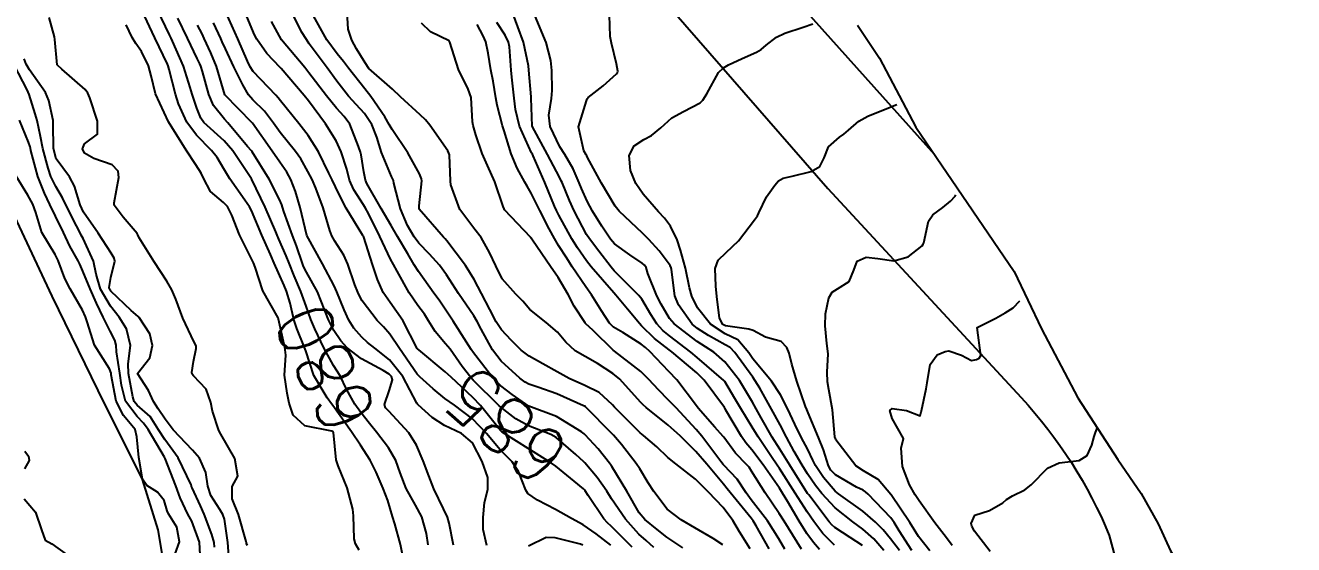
# Model space of a CAD drawing. Header units: metres. Extents: x 292545 to 299085, y 7450245 to 7463078.
# Drawn here: x 296910.8 to 297001.5, y 7454194.4 to 7454231.5 of the extents above; entities that cross this region are included whole.
import ezdxf
from ezdxf.enums import TextEntityAlignment as Align

# ---------------------------------------------------------------- set-up
doc = ezdxf.new("R2010")
doc.units = ezdxf.units.M
for name, color, linetype in [('Area', 45, 'Continuous'), ('Cotas', 45, 'Continuous'), ('Curvas de Nivel 1m', 11, 'Continuous'), ('Curvas de Nivel 5m', 15, 'Continuous'), ('Hidrografia', 140, 'Continuous'), ('Vias Primárias', 230, 'Continuous')]:
    doc.layers.add(name, color=color, linetype=linetype)
doc.styles.add('Style-STANDARD', font='STANDARD.shx')

msp = doc.modelspace()

# ---------------------------------------------------------------- linework, layer by layer
at = {"layer": 'Area'}
msp.add_polyline3d([(296970.276, 7454231.506, 697.399), (296971.852, 7454229.143, 697.729), (296974.463, 7454224.198, 698.379), (296981.489, 7454213.903, 711.819), (296983.445, 7454209.79, 713.459), (296986.04, 7454204.87, 700.919), (296988.895, 7454200.468, 701.319), (296990.58, 7454198.03, 701.469), (296991.792, 7454195.863, 701.679), (296992.671, 7454193.942, 701.779), (296995.822, 7454188.775, 702.119), (296996.956, 7454186.348, 702.239), (296999.989, 7454180.243, 702.439), (297000.741, 7454179.034, 702.559), (297002.343, 7454176.391, 702.459)], dxfattribs=at)
at = {"layer": 'Curvas de Nivel 1m', "flags": 128}
for points, elevation in [([(296939.565, 7454194.356), (296939.459, 7454195.165), (296939.126, 7454196.363), (296938.675, 7454197.202), (296938.004, 7454198.377), (296937.577, 7454199.509), (296937.261, 7454200.385), (296936.727, 7454201.302), (296935.877, 7454202.403), (296935.37, 7454203.031), (296934.757, 7454203.821), (296934.333, 7454204.424), (296933.729, 7454205.475), (296933.283, 7454206.435), (296932.794, 7454207.172), (296932.118, 7454208.447), (296931.474, 7454209.806), (296931.177, 7454210.457), (296930.847, 7454211.405), (296930.472, 7454212.466), (296929.985, 7454213.584), (296929.622, 7454214.479), (296929.421, 7454215.014), (296928.9, 7454216.207), (296928.773, 7454216.491), (296928.673, 7454216.726), (296927.92, 7454218.5), (296926.952, 7454220.461), (296926.924, 7454220.51), (296926.878, 7454220.587), (296925.606, 7454222.524), (296924.984, 7454223.242), (296923.534, 7454224.552), (296923.299, 7454224.849), (296923.013, 7454225.556), (296922.69, 7454226.563), (296922.554, 7454227.04), (296922.065, 7454228.57), (296921.285, 7454230.364), (296921.179, 7454230.579), (296921.075, 7454230.799), (296920.217, 7454232.589)], 681), ([(296955.711, 7454194.164), (296955.156, 7454194.681), (296954.652, 7454195.128), (296953.676, 7454196.19), (296952.685, 7454197.659), (296952.34, 7454198.205), (296951.654, 7454199.168), (296950.768, 7454200.229), (296950.742, 7454200.258), (296950.714, 7454200.289), (296950.133, 7454200.822), (296948.731, 7454202.041), (296948.345, 7454202.254), (296946.749, 7454202.867), (296945.841, 7454203.371), (296944.762, 7454204.192), (296944.646, 7454204.301), (296942.781, 7454206.137), (296942.612, 7454206.322), (296942.01, 7454207.112), (296941.136, 7454208.337), (296940.817, 7454208.735), (296940.074, 7454209.6), (296939.602, 7454210.358), (296939.312, 7454210.837), (296938.844, 7454211.475), (296938.218, 7454212.376), (296937.346, 7454213.915), (296937.081, 7454214.388), (296936.887, 7454214.771), (296936.123, 7454216.398), (296935.293, 7454218.041), (296935.089, 7454218.408), (296934.935, 7454218.652), (296934.244, 7454219.718), (296933.947, 7454220.425), (296933.745, 7454221.213), (296933.352, 7454222.434), (296932.985, 7454223.239), (296932.228, 7454224.448), (296931.019, 7454226.078), (296930.711, 7454226.463), (296929.052, 7454228.405), (296928.977, 7454228.481), (296928.031, 7454229.464), (296927.318, 7454230.506), (296927.23, 7454230.663), (296927.078, 7454230.974), (296926.444, 7454232.516)], 686), ([(296960.645, 7454194.35), (296959.958, 7454194.809), (296958.657, 7454195.574), (296957.66, 7454196.14), (296956.674, 7454196.921), (296955.719, 7454198.165), (296955.312, 7454198.784), (296954.709, 7454199.796), (296954.455, 7454200.183), (296953.393, 7454201.527), (296952.827, 7454202.199), (296952.734, 7454202.3), (296950.824, 7454204.229), (296950.792, 7454204.259), (296950.763, 7454204.273), (296950.688, 7454204.306), (296948.772, 7454205.152), (296947.409, 7454205.631), (296946.779, 7454205.844), (296946.501, 7454205.995), (296946.123, 7454206.28), (296944.801, 7454207.489), (296944.175, 7454208.306), (296943.358, 7454209.784), (296943.073, 7454210.318), (296942.837, 7454210.714), (296941.751, 7454212.331), (296940.873, 7454213.656), (296940.379, 7454214.348), (296939.674, 7454215.142), (296938.898, 7454215.921), (296938.564, 7454216.373), (296938.102, 7454217.191), (296937.593, 7454218.383), (296937.125, 7454220.215), (296937.081, 7454220.389), (296936.956, 7454220.681), (296936.241, 7454222.397), (296935.899, 7454223.491), (296935.537, 7454224.405), (296935.011, 7454225.186), (296934.425, 7454225.826), (296933.884, 7454226.427), (296933.039, 7454227.497), (296932.337, 7454228.447), (296931.07, 7454230.17), (296930.868, 7454230.462), (296930.52, 7454231.024), (296929.785, 7454232.473)], 688), ([(296962.607, 7454194.081), (296961.843, 7454195.28), (296961.376, 7454196.099), (296960.677, 7454197.019), (296959.624, 7454198.121), (296958.702, 7454199.055), (296957.291, 7454200.144), (296956.718, 7454200.609), (296955.937, 7454201.374), (296954.965, 7454202.177), (296954.736, 7454202.373), (296952.905, 7454204.199), (296952.764, 7454204.356), (296951.797, 7454205.239), (296950.778, 7454205.741), (296949.664, 7454206.241), (296948.79, 7454206.735), (296947.763, 7454207.296), (296946.806, 7454207.832), (296946.235, 7454208.279), (296945.507, 7454208.977), (296944.827, 7454209.72), (296944.44, 7454210.304), (296943.972, 7454211.179), (296943.392, 7454212.315), (296942.868, 7454213.322), (296942.233, 7454214.327), (296940.9, 7454216.084), (296940.777, 7454216.217), (296940.659, 7454216.344), (296938.933, 7454218.35), (296938.92, 7454218.37), (296938.935, 7454218.585), (296939.117, 7454220.368), (296939.105, 7454220.518), (296938.958, 7454220.883), (296938.112, 7454222.379), (296936.998, 7454224.049), (296936.791, 7454224.392), (296936.468, 7454224.935), (296935.467, 7454226.406), (296935.031, 7454226.944), (296933.867, 7454228.428), (296933.522, 7454228.897), (296933.063, 7454229.448), (296932.324, 7454230.447), (296931.375, 7454232.172)], 689), ([(296968.646, 7454194.345), (296967.811, 7454195.179), (296967.151, 7454196.033), (296966.673, 7454196.728), (296965.818, 7454198.049), (296964.71, 7454199.81), (296964.542, 7454200.062), (296964.127, 7454200.657), (296963.17, 7454202.076), (296962.743, 7454202.763), (296961.937, 7454204.092), (296961.498, 7454204.827), (296960.782, 7454206.032), (296960.716, 7454206.111), (296958.807, 7454207.759), (296958.352, 7454208.135), (296956.824, 7454209.301), (296956.355, 7454209.684), (296955.928, 7454210.164), (296955.502, 7454210.832), (296954.85, 7454211.928), (296954.651, 7454212.182), (296952.879, 7454213.948), (296952.654, 7454214.202), (296951.769, 7454215.336), (296951.107, 7454216.218), (296950.908, 7454216.529), (296950.009, 7454218.234), (296949.671, 7454218.97), (296949.154, 7454220.247), (296949.09, 7454220.384), (296948.957, 7454220.638), (296948.106, 7454222.259), (296947.003, 7454224.27), (296946.934, 7454226.271), (296946.93, 7454226.365), (296946.769, 7454228.273), (296946.737, 7454228.584), (296946.398, 7454230.277), (296945.982, 7454231.383), (296945.649, 7454232.284)], 694), ([(296972.173, 7454193.967), (296971.459, 7454194.785), (296970.658, 7454195.491), (296969.942, 7454195.997), (296968.678, 7454197.008), (296967.741, 7454198.024), (296967.279, 7454198.612), (296966.707, 7454199.429), (296966.317, 7454200.044), (296965.741, 7454201.032), (296965.194, 7454202.055), (296964.746, 7454202.931), (296964.135, 7454204.066), (296963.291, 7454205.561), (296962.974, 7454206.078), (296962.787, 7454206.338), (296961.513, 7454208.099), (296961.168, 7454208.457), (296960.818, 7454208.664), (296959.622, 7454209.325), (296958.83, 7454209.817), (296958.467, 7454210.134), (296957.487, 7454211.503), (296957.219, 7454212.146), (296956.983, 7454214.048), (296956.963, 7454214.149), (296956.885, 7454214.32), (296956.099, 7454215.366), (296955.354, 7454216.173), (296955.131, 7454216.402), (296954.907, 7454216.626), (296953.231, 7454218.197), (296952.937, 7454218.569), (296951.968, 7454220.21), (296950.971, 7454222.045), (296950.914, 7454222.162), (296950.883, 7454222.221), (296950.696, 7454222.506), (296950.335, 7454224.23), (296950.888, 7454226.088), (296950.954, 7454226.221), (296951.024, 7454226.326), (296952.087, 7454227.155), (296953.041, 7454228.018), (296953.119, 7454228.122), (296953.139, 7454228.199), (296953.051, 7454228.726), (296952.697, 7454230.204), (296952.601, 7454230.681), (296952.538, 7454232.206)], 696), ([(296926.641, 7454194.325), (296926.576, 7454194.444), (296926.566, 7454194.511), (296926.554, 7454194.601), (296926, 7454196.517), (296925.558, 7454197.643), (296925.545, 7454198.521), (296925.95, 7454199.268), (296925.753, 7454200.52), (296924.739, 7454202.275), (296924.587, 7454202.532), (296924.138, 7454203.921), (296924.033, 7454204.541), (296923.701, 7454205.475), (296922.782, 7454206.428), (296922.679, 7454206.561), (296922.663, 7454206.683), (296922.796, 7454207.454), (296922.976, 7454208.392), (296922.966, 7454208.558), (296922.928, 7454208.672), (296922.816, 7454208.89), (296922.032, 7454210.568), (296921.51, 7454211.916), (296921.233, 7454212.576), (296920.869, 7454213.21), (296919.975, 7454214.589), (296918.9, 7454216.308), (296918.809, 7454216.509), (296918.753, 7454216.602), (296917.754, 7454217.784), (296917.118, 7454218.627), (296917.1, 7454218.793), (296917.454, 7454220.622), (296917.396, 7454221.062), (296916.962, 7454221.522), (296915.653, 7454221.963), (296914.978, 7454222.339), (296914.834, 7454222.652), (296914.987, 7454223.027), (296915.922, 7454223.708), (296915.924, 7454224.641), (296915.364, 7454226.302), (296915.216, 7454226.648), (296915.027, 7454226.905), (296913.362, 7454228.353), (296913.052, 7454228.634), (296913.038, 7454228.67), (296912.877, 7454230.479), (296912.84, 7454230.673), (296912.461, 7454232.054)], 678), ([(296934.639, 7454193.989), (296934.365, 7454194.423), (296934.277, 7454194.793), (296934.233, 7454196.424), (296934.177, 7454196.918), (296933.774, 7454198.429), (296933.127, 7454200.017), (296932.998, 7454200.437), (296932.792, 7454202.39), (296932.769, 7454202.44), (296932.743, 7454202.469), (296932.692, 7454202.492), (296930.747, 7454202.854), (296929.921, 7454203.639), (296929.638, 7454204.477), (296929.48, 7454205.189), (296929.283, 7454206.482), (296929.382, 7454207.904), (296929.328, 7454208.482), (296929.223, 7454208.89), (296928.863, 7454210.49), (296928.834, 7454210.576), (296927.754, 7454212.501), (296927.186, 7454214.201), (296927.074, 7454214.508), (296926.887, 7454214.893), (296926.079, 7454216.518), (296925.532, 7454217.916), (296925.221, 7454218.527), (296924.936, 7454218.833), (296924.001, 7454219.601), (296923.505, 7454220.552), (296923.335, 7454220.932), (296922.963, 7454221.525), (296922.25, 7454222.567), (296921.003, 7454224.58), (296920.075, 7454226.589), (296919.754, 7454227.881), (296919.569, 7454228.595), (296919.063, 7454229.62), (296918.658, 7454230.196), (296918.393, 7454230.61), (296917.978, 7454231.513)], 679), ([(296941.384, 7454194.333), (296941.079, 7454195.915), (296940.962, 7454196.337), (296940.672, 7454196.941), (296939.969, 7454198.351), (296939.63, 7454199.284), (296939.221, 7454200.362), (296938.73, 7454201.49), (296938.184, 7454202.376), (296936.758, 7454203.907), (296936.528, 7454204.161), (296936.457, 7454204.395), (296936.773, 7454205.375), (296937.021, 7454206.147), (296936.939, 7454206.388), (296936.786, 7454206.566), (296936.359, 7454206.827), (296934.801, 7454207.657), (296933.777, 7454208.43), (296933.318, 7454208.933), (296932.825, 7454209.676), (296932.433, 7454210.444), (296932.183, 7454211.106), (296931.649, 7454212.452), (296930.877, 7454213.852), (296930.659, 7454214.242), (296930.574, 7454214.465), (296930.146, 7454215.722), (296929.865, 7454216.476), (296929.24, 7454218.174), (296929.151, 7454218.487), (296929.097, 7454218.65), (296928.938, 7454219.039), (296928.199, 7454220.498), (296926.972, 7454222.451), (296926.929, 7454222.51), (296926.658, 7454222.833), (296925.232, 7454224.528), (296925.005, 7454224.776), (296924.228, 7454225.755), (296923.872, 7454226.547), (296923.422, 7454228.179), (296923.308, 7454228.556), (296923.238, 7454228.74), (296923.058, 7454229.111), (296922.36, 7454230.567), (296921.657, 7454232.004)], 682), ([(296943.759, 7454194.309), (296943.505, 7454195.461), (296943.499, 7454196.312), (296943.602, 7454197.387), (296943.835, 7454198.309), (296943.838, 7454199.172), (296943.436, 7454200.313), (296942.733, 7454201.662), (296941.95, 7454202.328), (296940.748, 7454202.886), (296939.859, 7454203.458), (296938.854, 7454204.369), (296938.808, 7454204.414), (296938.764, 7454204.475), (296937.768, 7454206.38), (296936.801, 7454207.58), (296935.765, 7454208.406), (296935.225, 7454208.822), (296934.821, 7454209.213), (296934.263, 7454209.854), (296933.891, 7454210.424), (296933.554, 7454211.143), (296933.048, 7454212.437), (296932.859, 7454212.863), (296932.021, 7454214.449), (296930.903, 7454216.46), (296930.416, 7454218.468), (296930.092, 7454219.621), (296929.75, 7454220.478), (296929.459, 7454220.983), (296928.965, 7454221.703), (296928.405, 7454222.496), (296927.003, 7454224.486), (296926.984, 7454224.51), (296925.023, 7454226.53), (296924.424, 7454228.539), (296924.034, 7454229.517), (296923.552, 7454230.553), (296923.396, 7454230.875), (296923.082, 7454231.504)], 683), ([(296952.644, 7454194.343), (296951.588, 7454195.151), (296950.659, 7454195.789), (296949.833, 7454196.238), (296948.672, 7454196.888), (296947.385, 7454197.56), (296946.689, 7454198.036), (296946.551, 7454198.272), (296946.035, 7454199.608), (296945.576, 7454200.287), (296944.726, 7454201.153), (296943.737, 7454202.31), (296942.753, 7454203.374), (296941.447, 7454204.333), (296940.768, 7454204.815), (296939.936, 7454205.514), (296938.965, 7454206.367), (296938.786, 7454206.567), (296937.51, 7454208.383), (296936.823, 7454209.413), (296936.376, 7454209.945), (296935.92, 7454210.399), (296934.847, 7454211.799), (296934.637, 7454212.2), (296934.548, 7454212.415), (296934.336, 7454212.942), (296933.822, 7454214.426), (296933.529, 7454215.07), (296932.899, 7454216.05), (296932.68, 7454216.442), (296932.536, 7454216.816), (296932.059, 7454218.449), (296931.544, 7454219.857), (296931.264, 7454220.457), (296930.959, 7454221.05), (296930.457, 7454221.957), (296930.086, 7454222.473), (296928.993, 7454223.822), (296928.512, 7454224.487), (296927.857, 7454225.343), (296927.019, 7454226.151), (296926.711, 7454226.513), (296926.318, 7454227.233), (296925.681, 7454228.524), (296925.066, 7454229.808), (296924.84, 7454230.303), (296924.735, 7454230.535), (296924.215, 7454231.674)], 684), ([(296957.79, 7454194.139), (296956.65, 7454194.899), (296955.948, 7454195.453), (296955.077, 7454196.174), (296954.67, 7454196.651), (296953.773, 7454198.189), (296952.711, 7454199.969), (296952.615, 7454200.105), (296952.545, 7454200.203), (296951.727, 7454201.219), (296950.794, 7454202.229), (296950.734, 7454202.282), (296950.537, 7454202.431), (296948.752, 7454203.529), (296946.763, 7454204.27), (296945.59, 7454205.106), (296944.777, 7454205.724), (296944.193, 7454206.306), (296942.81, 7454208.093), (296942.65, 7454208.322), (296942.308, 7454208.835), (296941.354, 7454210.335), (296940.841, 7454211.119), (296940.349, 7454211.848), (296939.987, 7454212.353), (296938.876, 7454213.884), (296938.569, 7454214.373), (296938.112, 7454215.156), (296937.379, 7454216.385), (296936.915, 7454217.178), (296936.217, 7454218.397), (296935.187, 7454220.171), (296935.082, 7454220.409), (296934.959, 7454221.026), (296934.778, 7454222.22), (296934.724, 7454222.414), (296934.577, 7454222.818), (296933.959, 7454224.426), (296933.554, 7454224.977), (296933.014, 7454225.569), (296932.302, 7454226.447), (296931.047, 7454228.087), (296930.743, 7454228.463), (296929.073, 7454230.459), (296928.363, 7454231.768)], 687), ([(296965.093, 7454194.056), (296964.65, 7454194.79), (296963.833, 7454196.068), (296962.685, 7454197.57), (296962.32, 7454198.086), (296961.67, 7454199.063), (296960.712, 7454200.061), (296960.666, 7454200.11), (296960.503, 7454200.324), (296959.158, 7454202.126), (296958.74, 7454202.612), (296957.307, 7454204.145), (296956.768, 7454204.702), (296956.044, 7454205.429), (296955.365, 7454206.171), (296954.792, 7454206.754), (296952.901, 7454208.199), (296952.814, 7454208.272), (296951.363, 7454209.679), (296950.833, 7454210.189), (296950.82, 7454210.208), (296950.805, 7454210.22), (296950.021, 7454211.409), (296949.574, 7454212.239), (296948.871, 7454213.459), (296948.313, 7454214.256), (296947.026, 7454216.144), (296946.944, 7454216.27), (296946.904, 7454216.323), (296945.037, 7454218.298), (296944.998, 7454218.363), (296944.935, 7454218.546), (296944.333, 7454220.306), (296943.815, 7454221.461), (296943.429, 7454222.315), (296942.993, 7454223.663), (296942.8, 7454224.322), (296942.749, 7454224.579), (296942.646, 7454226.324), (296942.421, 7454226.934), (296941.733, 7454228.333), (296941.122, 7454230.29), (296941.103, 7454230.34), (296941.073, 7454230.37), (296939.729, 7454231.01), (296939.086, 7454231.647)], 691), ([(296966.28, 7454194.044), (296965.655, 7454195.048), (296965.034, 7454196.056), (296964.671, 7454196.611), (296963.667, 7454198.07), (296962.708, 7454199.619), (296962.534, 7454199.906), (296962.369, 7454200.085), (296961.544, 7454200.921), (296960.732, 7454202.048), (296960.683, 7454202.11), (296960.082, 7454202.777), (296958.89, 7454204.129), (296958.765, 7454204.292), (296957.355, 7454206.144), (296956.792, 7454206.75), (296955.43, 7454208.171), (296955.112, 7454208.471), (296954.818, 7454208.702), (296953.494, 7454209.525), (296952.83, 7454209.927), (296952.547, 7454210.203), (296951.976, 7454211.074), (296951.255, 7454212.216), (296950.861, 7454212.789), (296949.876, 7454214.235), (296949.487, 7454214.839), (296948.898, 7454215.76), (296948.597, 7454216.253), (296948.225, 7454216.946), (296947.569, 7454218.264), (296946.945, 7454219.495), (296946.658, 7454219.982), (296946.483, 7454220.277), (296945.944, 7454221.267), (296945.517, 7454222.292), (296944.998, 7454223.949), (296944.893, 7454224.292), (296944.504, 7454225.784), (296944.42, 7454226.299), (296944.223, 7454227.491), (296944.063, 7454228.305), (296943.868, 7454229.501), (296943.687, 7454230.311), (296943.506, 7454230.742), (296943.085, 7454231.547)], 692), ([(296967.557, 7454194.026), (296967.131, 7454194.516), (296966.654, 7454195.169), (296966.108, 7454196.046), (296965.295, 7454197.443), (296964.923, 7454198.058), (296964.696, 7454198.405), (296963.528, 7454200.072), (296962.724, 7454201.139), (296962.292, 7454201.65), (296961.978, 7454202.091), (296960.874, 7454203.995), (296960.809, 7454204.109), (296960.79, 7454204.136), (296960.764, 7454204.183), (296959.324, 7454206.125), (296958.791, 7454206.66), (296957.006, 7454208.148), (296956.814, 7454208.295), (296955.77, 7454209.113), (296954.831, 7454210.018), (296954.679, 7454210.182), (296953.829, 7454211.204), (296953.004, 7454212.198), (296952.856, 7454212.373), (296951.24, 7454214.216), (296950.887, 7454214.665), (296950.252, 7454215.585), (296949.857, 7454216.236), (296948.928, 7454217.929), (296948.76, 7454218.252), (296948.619, 7454218.57), (296947.907, 7454220.26), (296947.083, 7454222.157), (296947.027, 7454222.269), (296946.974, 7454222.373), (296946.114, 7454224.279), (296945.819, 7454225.477), (296945.734, 7454226.283), (296945.548, 7454227.775), (296945.497, 7454228.285), (296945.396, 7454229.959), (296945.326, 7454230.287), (296945.078, 7454230.774), (296944.485, 7454231.697)], 693), ([(296973.287, 7454193.954), (296972.651, 7454194.795), (296972.129, 7454195.439), (296971.581, 7454195.976), (296970.674, 7454196.759), (296968.915, 7454198.008), (296968.695, 7454198.192), (296967.843, 7454199.161), (296967.281, 7454200.031), (296967.098, 7454200.415), (296966.724, 7454201.169), (296966.264, 7454202.045), (296965.807, 7454202.989), (296965.31, 7454204.055), (296964.773, 7454205.088), (296964.121, 7454206.067), (296962.807, 7454207.661), (296962.511, 7454208.085), (296961.729, 7454209.003), (296960.826, 7454209.446), (296959.761, 7454210.121), (296958.845, 7454211.304), (296958.426, 7454212.134), (296958.274, 7454212.724), (296957.983, 7454214.139), (296957.616, 7454215.422), (296957.394, 7454216.145), (296956.913, 7454217.128), (296956.473, 7454217.711), (296956.056, 7454218.163), (296954.942, 7454219.432), (296954.432, 7454220.185), (296954.042, 7454221.11), (296953.952, 7454222.19), (296954.296, 7454222.874), (296954.99, 7454223.32), (296955.557, 7454223.61), (296956.219, 7454224.162), (296957.01, 7454224.877), (296957.832, 7454225.325), (296959.021, 7454225.937), (296959.226, 7454226.127), (296959.502, 7454226.597), (296960.335, 7454228.111), (296960.695, 7454228.458), (296961.052, 7454228.673), (296962.031, 7454229.118), (296963.065, 7454229.57), (296963.388, 7454229.757), (296963.752, 7454230.073), (296964.5, 7454230.645), (296965.082, 7454230.933), (296966.394, 7454231.348), (296967.089, 7454231.591)], 697), ([(296924.295, 7454194.19), (296924.268, 7454194.536), (296924.099, 7454195.09), (296923.56, 7454196.547), (296923.283, 7454197.155), (296922.692, 7454198.432), (296922.653, 7454198.521), (296922.639, 7454198.561), (296922.607, 7454198.648), (296921.679, 7454200.57), (296920.732, 7454201.881), (296920.285, 7454202.587), (296919.682, 7454203.526), (296918.76, 7454204.353), (296918.541, 7454204.612), (296918.444, 7454204.935), (296918.145, 7454206.616), (296918.117, 7454207.293), (296918.28, 7454208.615), (296918.001, 7454209.788), (296917.466, 7454210.621), (296916.845, 7454211.424), (296916.125, 7454212.637), (296915.813, 7454213.701), (296915.634, 7454214.642), (296914.899, 7454216.243), (296914.751, 7454216.501), (296914.674, 7454216.653), (296914.421, 7454217.147), (296913.661, 7454218.669), (296913.424, 7454219.159), (296912.946, 7454219.978), (296912.591, 7454220.684), (296912.378, 7454221.27), (296912, 7454222.69), (296911.851, 7454223.547), (296911.6, 7454224.691), (296911.464, 7454225.15), (296911.021, 7454226.539), (296910.968, 7454226.701), (296910.904, 7454226.822), (296909.928, 7454228.711)], 676), ([(296925.339, 7454193.239), (296925.251, 7454194.524), (296925.001, 7454196.193), (296924.886, 7454196.528), (296924.677, 7454196.891), (296924.035, 7454197.889), (296923.822, 7454198.543), (296923.678, 7454199.52), (296923.219, 7454200.552), (296922.721, 7454201.127), (296921.325, 7454202.574), (296920.751, 7454203.352), (296920.256, 7454204.086), (296919.931, 7454204.592), (296919.559, 7454205.387), (296918.783, 7454206.61), (296919.673, 7454207.724), (296919.85, 7454208.594), (296919.663, 7454209.439), (296918.903, 7454210.599), (296918.834, 7454210.67), (296918.331, 7454211.117), (296916.861, 7454212.5), (296916.775, 7454212.631), (296916.746, 7454212.749), (296916.871, 7454213.455), (296917.15, 7454214.626), (296917.111, 7454214.853), (296916.889, 7454215.197), (296915.971, 7454216.639), (296914.925, 7454218.14), (296914.682, 7454218.654), (296914.28, 7454219.993), (296913.907, 7454220.666), (296912.972, 7454221.952), (296912.767, 7454222.682), (296912.754, 7454224.427), (296912.744, 7454224.674), (296912.443, 7454226.104), (296912.193, 7454226.682), (296911.047, 7454228.296), (296910.807, 7454228.702), (296910.665, 7454229.096)], 677), ([(296974.157, 7454193.945), (296973.259, 7454195.352), (296972.911, 7454195.958), (296972.668, 7454196.284), (296971.04, 7454197.985), (296970.861, 7454198.154), (296970.696, 7454198.257), (296970.199, 7454198.493), (296968.707, 7454199.373), (296968.38, 7454199.685), (296968.206, 7454200.018), (296967.845, 7454201.144), (296967.496, 7454202.029), (296966.759, 7454203.789), (296966.648, 7454204.041), (296966.561, 7454204.246), (296965.936, 7454206.048), (296965.577, 7454207.276), (296965.397, 7454208.051), (296965.23, 7454208.467), (296964.821, 7454208.886), (296963.703, 7454209.192), (296962.829, 7454209.667), (296962.518, 7454209.773), (296960.832, 7454210.015), (296960.641, 7454210.112), (296960.401, 7454210.551), (296960.222, 7454212.116), (296960.14, 7454212.841), (296960.097, 7454214.118), (296960.306, 7454214.698), (296960.894, 7454215.243), (296961.767, 7454216.097), (296962.918, 7454217.579), (296963.133, 7454217.865), (296963.224, 7454218.077), (296963.772, 7454219.24), (296964.362, 7454220.066), (296964.642, 7454220.378), (296964.958, 7454220.554), (296965.614, 7454220.705), (296966.963, 7454221.039), (296967.594, 7454221.397), (296967.904, 7454222.021), (296968.208, 7454222.794), (296968.995, 7454223.492), (296969.303, 7454223.702), (296969.64, 7454224.004), (296970.372, 7454224.634), (296971.013, 7454225), (296972.746, 7454225.69), (296973.021, 7454225.794), (296973.09, 7454225.822), (296973.103, 7454225.83)], 698), ([(296921.48, 7454193.726), (296921.794, 7454194.568), (296921.598, 7454195.631), (296920.993, 7454196.577), (296920.895, 7454196.798), (296920.682, 7454197.528), (296920.219, 7454198.118), (296919.442, 7454198.599), (296919.149, 7454199.054), (296918.865, 7454200.608), (296918.735, 7454202.067), (296918.604, 7454202.611), (296917.776, 7454203.596), (296917.255, 7454204.625), (296916.902, 7454206.508), (296916.888, 7454206.629), (296916.787, 7454206.932), (296915.713, 7454208.641), (296915.188, 7454210.288), (296915.066, 7454210.648), (296914.84, 7454211.132), (296913.968, 7454212.663), (296913.587, 7454213.387), (296913.103, 7454214.677), (296913.04, 7454214.834), (296912.887, 7454215.12), (296911.946, 7454216.69), (296911.505, 7454218.114), (296911.29, 7454218.696), (296910.939, 7454219.338), (296910.089, 7454220.709)], 674), ([(296975.466, 7454193.932), (296974.653, 7454194.965), (296974.035, 7454195.946), (296972.692, 7454197.924), (296972.667, 7454197.96), (296971.751, 7454199.022), (296970.71, 7454199.656), (296970.156, 7454199.996), (296968.732, 7454201.876), (296968.697, 7454201.975), (296968.686, 7454202.011), (296968.665, 7454202.08), (296968.488, 7454204.014), (296968.229, 7454205.47), (296968.125, 7454206.02), (296968.117, 7454206.692), (296968.176, 7454208.016), (296968.099, 7454208.738), (296967.958, 7454210.019), (296967.991, 7454210.869), (296968.23, 7454212.016), (296968.463, 7454212.409), (296968.862, 7454212.646), (296969.696, 7454213.176), (296970.03, 7454213.999), (296970.264, 7454214.621), (296970.892, 7454214.917), (296971.73, 7454214.817), (296972.89, 7454214.657), (296973.903, 7454214.94), (296974.901, 7454215.737), (296974.988, 7454215.853), (296975.016, 7454215.939), (296975.369, 7454217.485), (296975.669, 7454217.933), (296976.38, 7454218.477), (296976.938, 7454218.921), (296977.264, 7454219.277), (296977.313, 7454219.37)], 699), ([(296979.781, 7454193.879), (296978.657, 7454195.33), (296978.462, 7454195.694), (296978.424, 7454195.894), (296978.672, 7454196.475), (296979.73, 7454196.826), (296980.685, 7454197.354), (296980.946, 7454197.61), (296981.372, 7454197.863), (296982.249, 7454198.303), (296982.701, 7454198.651), (296983.881, 7454199.832), (296984.717, 7454200.21), (296986.133, 7454200.392), (296986.722, 7454200.756), (296987.035, 7454201.49), (296987.202, 7454202.096), (296987.3, 7454202.377), (296987.443, 7454202.74)], 701), ([(296910.718, 7454201.054), (296910.975, 7454200.697), (296911.03, 7454200.376), (296910.704, 7454199.783)], 674), ([(296910.682, 7454197.65), (296911.478, 7454196.692), (296911.913, 7454195.428), (296912.183, 7454194.685), (296912.64, 7454194.421), (296913.666, 7454193.697)], 674), ([(296950.644, 7454194.344), (296950.476, 7454194.4), (296948.649, 7454194.866), (296948.019, 7454194.887), (296946.758, 7454194.269)], 683)]:
    msp.add_lwpolyline(points, dxfattribs=dict(at, elevation=elevation))
at = {"layer": 'Curvas de Nivel 5m', "flags": 128}
for points, elevation in [([(296937.835, 7454193.173), (296937.594, 7454194.38), (296937.177, 7454195.866), (296937.018, 7454196.386), (296936.68, 7454197.531), (296936.364, 7454198.395), (296935.855, 7454199.554), (296935.417, 7454200.409), (296934.729, 7454201.48), (296934.087, 7454202.427), (296932.762, 7454204.314), (296932.666, 7454204.441), (296932.337, 7454204.875), (296931.396, 7454206.454), (296930.809, 7454208.224), (296930.733, 7454208.461), (296930.172, 7454209.815), (296929.974, 7454210.473), (296929.692, 7454211.636), (296929.431, 7454212.481), (296929.273, 7454212.89), (296928.876, 7454213.799), (296928.563, 7454214.493), (296928.288, 7454215.097), (296927.675, 7454216.502), (296926.929, 7454218.259), (296926.796, 7454218.511), (296926.46, 7454218.992), (296925.395, 7454220.526), (296924.96, 7454221.225), (296924.477, 7454222.047), (296924.084, 7454222.543), (296922.989, 7454223.647), (296922.3, 7454224.567), (296921.711, 7454225.878), (296921.495, 7454226.575), (296921.049, 7454228.326), (296920.978, 7454228.581), (296920.921, 7454228.715), (296920.009, 7454230.591), (296919.093, 7454232.571)], 680), ([(296954.175, 7454194.185), (296952.658, 7454195.694), (296952.392, 7454195.936), (296952.138, 7454196.208), (296951.022, 7454197.891), (296950.802, 7454198.228), (296950.756, 7454198.291), (296950.694, 7454198.357), (296950.025, 7454198.912), (296948.71, 7454199.976), (296948.312, 7454200.254), (296946.727, 7454201.241), (296945.044, 7454202.295), (296944.862, 7454202.416), (296944.745, 7454202.524), (296943.311, 7454204.315), (296942.769, 7454204.881), (296941.208, 7454206.336), (296940.789, 7454206.723), (296938.892, 7454208.289), (296938.813, 7454208.356), (296938.788, 7454208.395), (296937.761, 7454210.381), (296936.846, 7454211.68), (296936.358, 7454212.395), (296935.949, 7454213.317), (296935.578, 7454214.403), (296934.965, 7454216.347), (296934.939, 7454216.41), (296934.904, 7454216.477), (296933.71, 7454218.428), (296933.435, 7454218.929), (296932.948, 7454219.939), (296932.714, 7454220.442), (296932.477, 7454220.925), (296931.732, 7454222.452), (296930.99, 7454223.613), (296930.328, 7454224.467), (296929.019, 7454226.096), (296928.846, 7454226.308), (296928.676, 7454226.485), (296927.048, 7454228.19), (296926.837, 7454228.512), (296926.649, 7454228.922), (296925.955, 7454230.521), (296925.092, 7454232.43)], 685), ([(296963.954, 7454194.067), (296963.023, 7454195.713), (296962.808, 7454196.079), (296962.666, 7454196.271), (296961.174, 7454198.103), (296960.963, 7454198.373), (296960.699, 7454198.692), (296959.513, 7454200.122), (296958.722, 7454201.026), (296957.595, 7454202.141), (296956.744, 7454202.903), (296955.174, 7454204.174), (296954.952, 7454204.365), (296954.767, 7454204.563), (296953.275, 7454206.195), (296952.789, 7454206.606), (296951.68, 7454207.331), (296950.807, 7454207.817), (296950.075, 7454208.231), (296949.41, 7454208.833), (296948.826, 7454209.567), (296948.022, 7454210.258), (296946.842, 7454211.185), (296946.354, 7454211.783), (296945.842, 7454212.285), (296944.869, 7454213.376), (296944.401, 7454214.305), (296943.958, 7454215.243), (296943.362, 7454216.315), (296942.912, 7454216.9), (296941.837, 7454218.331), (296941.202, 7454220.085), (296941.17, 7454220.338), (296941.087, 7454222.223), (296941.057, 7454222.339), (296940.975, 7454222.506), (296939.693, 7454224.36), (296939.38, 7454224.737), (296939.01, 7454225.078), (296937.6, 7454226.384), (296937.031, 7454226.916), (296935.337, 7454228.407), (296935.057, 7454228.799), (296934.455, 7454229.807), (296934.106, 7454230.425), (296933.855, 7454231.202), (296933.78, 7454232.43)], 690), ([(296970.646, 7454194.321), (296969.761, 7454194.89), (296968.659, 7454195.597), (296968.442, 7454195.795), (296968.265, 7454196.016), (296966.795, 7454197.935), (296966.713, 7454198.04), (296965.451, 7454200.053), (296964.724, 7454201.207), (296964.19, 7454202.065), (296963.402, 7454203.425), (296963.041, 7454204.077), (296962.768, 7454204.562), (296962.203, 7454205.514), (296961.835, 7454206.094), (296960.803, 7454207.443), (296960.008, 7454208.118), (296958.82, 7454208.888), (296957.161, 7454210.147), (296956.837, 7454210.527), (296956.238, 7454211.551), (296955.927, 7454212.164), (296955.29, 7454213.761), (296955.155, 7454214.176), (296955.057, 7454214.35), (296954.886, 7454214.501), (296953.985, 7454215.096), (296952.9, 7454215.875), (296952.607, 7454216.203), (296951.986, 7454217.141), (296951.325, 7454218.216), (296950.94, 7454218.919), (296950.537, 7454219.814), (296950.376, 7454220.229), (296949.95, 7454221.223), (296949.346, 7454222.244), (296948.981, 7454222.805), (296948.295, 7454224.257), (296948.194, 7454225.075), (296948.402, 7454226.256), (296948.45, 7454226.835), (296948.406, 7454228.256), (296948.335, 7454228.976), (296948.012, 7454230.261), (296947.225, 7454232.136)], 695), ([(296923.28, 7454193.201), (296923.216, 7454194.551), (296922.665, 7454196.05), (296922.375, 7454196.563), (296921.829, 7454197.713), (296921.529, 7454198.572), (296920.767, 7454200.525), (296920.74, 7454200.58), (296920.714, 7454200.621), (296919.533, 7454202.598), (296919.21, 7454203.066), (296918.752, 7454203.531), (296917.922, 7454204.618), (296917.632, 7454205.763), (296917.515, 7454206.623), (296917.279, 7454208.152), (296917.254, 7454208.626), (296917.168, 7454208.976), (296916.823, 7454209.626), (296916.326, 7454210.635), (296915.848, 7454211.64), (296915.387, 7454212.645), (296914.876, 7454213.925), (296914.656, 7454214.428), (296914.526, 7454214.655), (296913.938, 7454215.709), (296913.485, 7454216.671), (296912.92, 7454217.851), (296912.509, 7454218.684), (296912.129, 7454219.5), (296911.659, 7454220.693), (296911.149, 7454222.529), (296911.117, 7454222.699), (296911.091, 7454222.805), (296910.987, 7454223.14), (296910.341, 7454224.707)], 675), ([(296977.043, 7454194.31), (296976.652, 7454194.854), (296975.82, 7454195.928), (296974.687, 7454197.515), (296974.399, 7454197.943), (296973.99, 7454198.657), (296973.498, 7454199.952), (296973.405, 7454201.275), (296973.564, 7454201.952), (296972.754, 7454203.391), (296972.585, 7454203.963), (296972.764, 7454204.099), (296973.799, 7454203.95), (296974.758, 7454203.584), (296974.838, 7454203.863), (296974.852, 7454203.939), (296975.199, 7454205.516), (296975.276, 7454205.935), (296975.491, 7454207.238), (296975.989, 7454207.928), (296976.546, 7454208.184), (296976.807, 7454208.215), (296977.717, 7454207.906), (296978.443, 7454207.539), (296978.8, 7454207.61), (296978.995, 7454207.694), (296979.112, 7454207.887), (296978.833, 7454209.89), (296980.169, 7454210.548), (296980.844, 7454210.93), (296981.41, 7454211.299), (296981.883, 7454211.8)], 700)]:
    msp.add_lwpolyline(points, dxfattribs=dict(at, elevation=elevation))
at = {"layer": 'Hidrografia'}
msp.add_lwpolyline([(296905.809, 7454226.659), (296912.653, 7454212.129), (296915.931, 7454205.399), (296919.118, 7454199.033), (296920.233, 7454195.441), (296921.099, 7454190.314)], dxfattribs=at)
at = {"layer": 'Vias Primárias'}
msp.add_lwpolyline([(296932.19, 7454268.829), (296948.136, 7454252.476), (296961.522, 7454238.162), (296975.796, 7454222.245)], dxfattribs=at)
msp.add_lwpolyline([(296952.891, 7454237.342), (296968.161, 7454219.837), (296981.99, 7454204.878, -0.088491), (296988.296, 7454195.032), (296989.749, 7454189.646), (296992.083, 7454180.696), (296993.82, 7454173.831), (296998.833, 7454157.235), (297009.372, 7454116.152), (297025.199, 7454052.715), (297026.831, 7454043.368)], format="xyb", dxfattribs=at)

# ---------------------------------------------------------------- texts
at = {"layer": 'Cotas', "style": 'Style-STANDARD'}
for s, rotation, p in [('680', 116.04176, (296932.218, 7454206.983, 680)), ('685', 139.11662, (296945.164, 7454202.869, 685))]:
    msp.add_text(s, height=4, rotation=rotation, dxfattribs=at).set_placement(p, align=Align.MIDDLE_CENTER)

doc.saveas('drawing.dxf')
